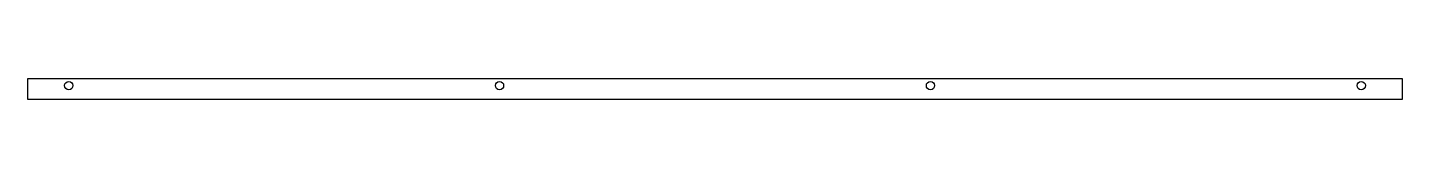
# Model space of a CAD drawing. Header units: millimetres. Extents: x 10 to 1010, y -240 to -225.
import ezdxf

# ---------------------------------------------------------------- set-up
doc = ezdxf.new("R2010")
doc.units = ezdxf.units.MM
doc.layers.get('0').update_dxf_attribs({"linetype": 'CONTINUOUS'})

msp = doc.modelspace()

# ---------------------------------------------------------------- linework, layer by layer
msp.add_lwpolyline([(1010, -240), (1010, -225), (10, -225), (10, -240)], close=True)
for centre in [(40, -230), (353.3, -230), (666.7, -230), (980, -230)]:
    msp.add_circle(centre, 3)

doc.saveas('drawing.dxf')
